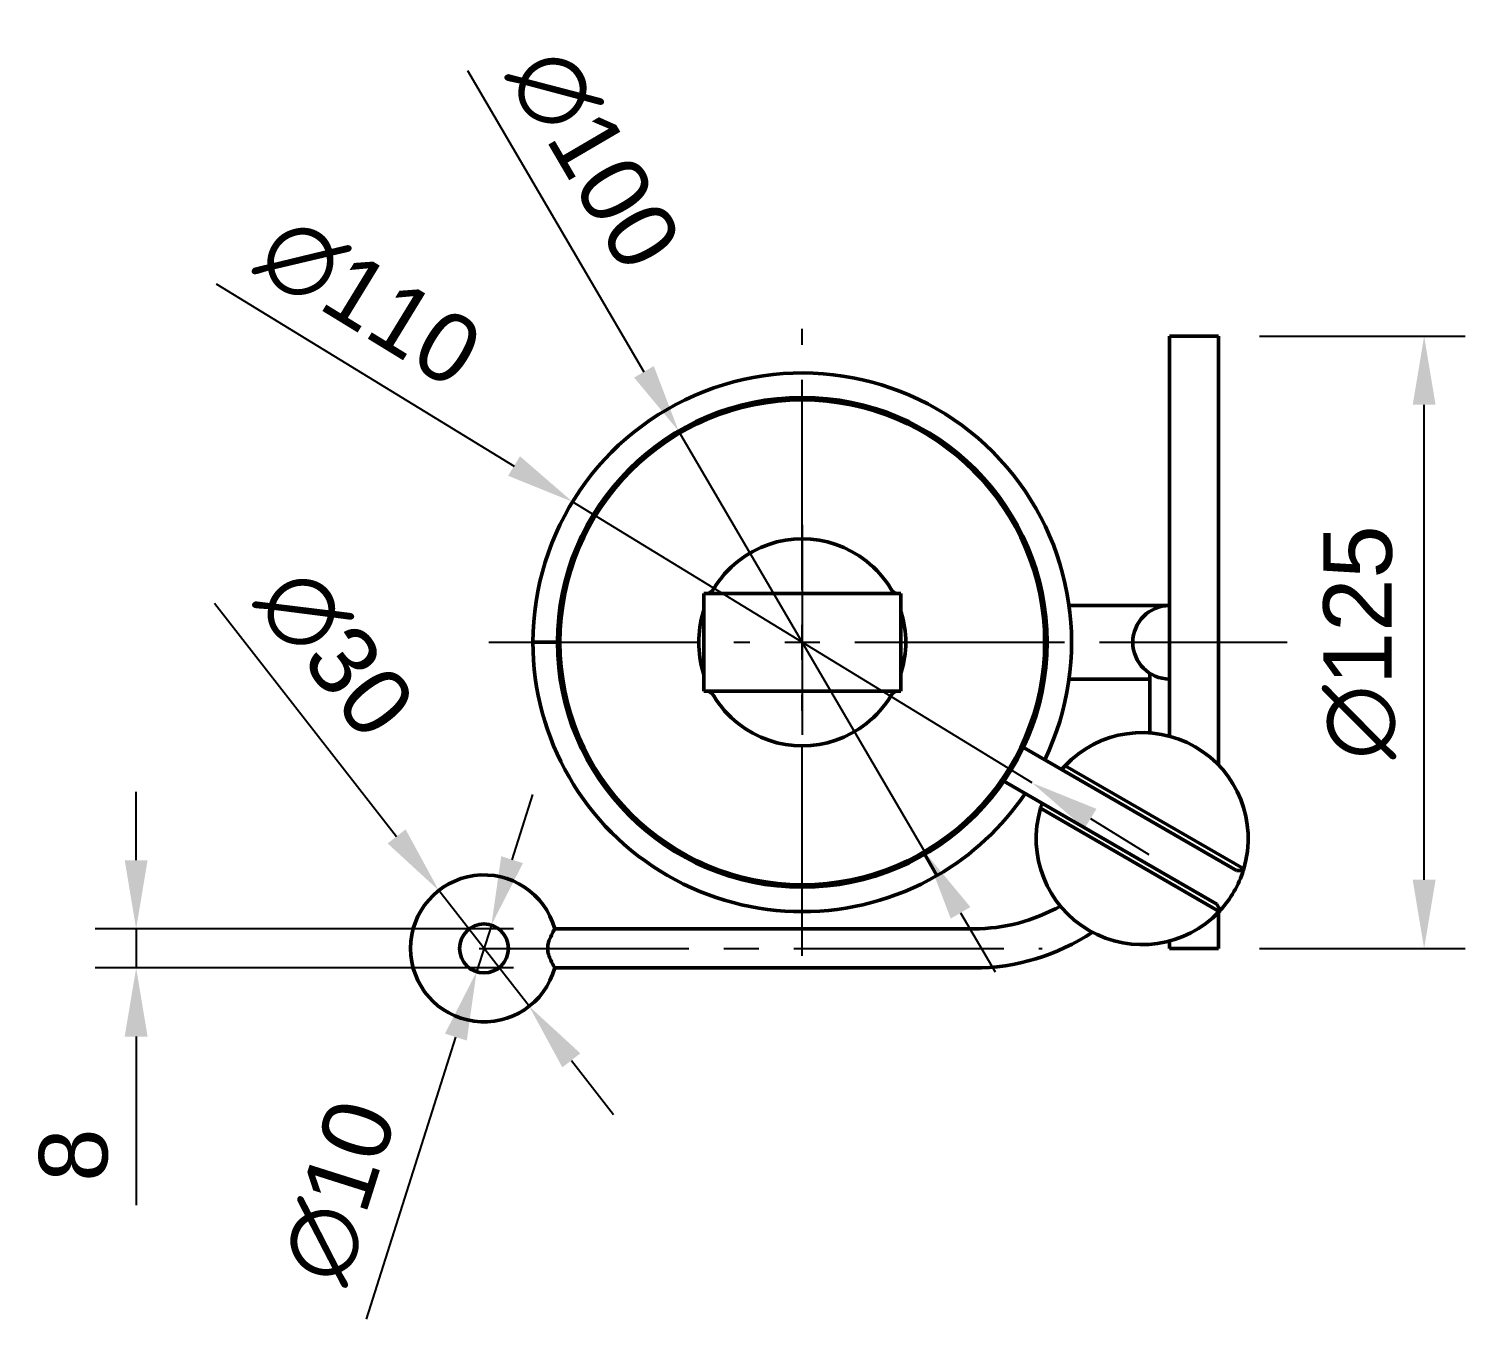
# Model space of a CAD drawing. Header units: millimetres. Extents: x 58 to 239, y 88 to 381.
# Drawn here: x 66.3 to 139.6, y 138.7 to 204.6 of the extents above; entities that cross this region are included whole.
import ezdxf

# ---------------------------------------------------------------- set-up
doc = ezdxf.new("R2010")
doc.units = ezdxf.units.MM
doc.header["$LTSCALE"] = 0.75
doc.linetypes.add('CENTER2', pattern=[28.575, 19.05, -3.175, 3.175, -3.175])
for name, color, linetype, lineweight in [('FD_Dimensions', 7, 'Continuous', 25), ('Smart Centers', 7, 'CENTER2', 25), ('Visible', 7, 'Continuous', 50)]:
    doc.layers.add(name, color=color, linetype=linetype, lineweight=lineweight)
doc.styles.get("Standard").update_dxf_attribs({"font": 'arial.ttf'})
doc.dimstyles.new('Dim-ISO-25', dxfattribs={"dimtxt": 3.5, "dimasz": 3.5, "dimexe": 2.1, "dimexo": 2.1, "dimgap": 1.4, "dimtad": 1, "dimzin": 12, "dimdsep": 46, "dimtxsty": 'Standard', "dimcen": 0, "dimazin": 3, "dimtp": 0.1, "dimtm": 0.1, "dimtfac": 0.714286, "dimtmove": 0, "dimatfit": 3, "dimfxl": 1, "dimtzin": 12, "dimarcsym": 0})

# ---------------------------------------------------------------- blocks, each defined once
blk = doc.blocks.new('*U14')
at = {"layer": 'Smart Centers', "color": 0, "ltscale": 0.75, "transparency": 16777216}
blk.add_line((-14.557, 0), (14.193, 0), dxfattribs=at)
blk = doc.blocks.new('*U15')
at = {"layer": 'Smart Centers', "color": 0, "ltscale": 0.75, "transparency": 16777216}
blk.add_line((-4.75, 0), (4.75, 0), dxfattribs=at)
blk = doc.blocks.new('*U16')
at = {"layer": 'Smart Centers', "color": 0, "ltscale": 0.75, "transparency": 16777216}
blk.add_line((0, 6), (0, -6), dxfattribs=at)
blk = doc.blocks.new('*U17')
at = {"layer": 'Smart Centers', "color": 0, "ltscale": 0.75, "transparency": 16777216}
for p, q in [((0, 2.679), (0, 16)), ((-16, 0), (-2.679, 0)), ((2.679, 0), (16, 0)), ((0, -16), (0, -2.679))]:
    blk.add_line(p, q, dxfattribs=at)
at = {"layer": 'Smart Centers', "color": 0, "linetype": 'Continuous', "ltscale": 0.75, "transparency": 16777216}
for p, q in [((0, -0.893), (0, 0.893)), ((-0.893, 0), (0.893, 0))]:
    blk.add_line(p, q, dxfattribs=at)
blk = doc.blocks.new('*U18')
at = {"layer": 'Smart Centers', "color": 0, "linetype": 'Continuous', "ltscale": 0.75, "transparency": 16777216}
for p, q in [((0, -0.893), (0, 0.893)), ((-0.893, 0), (0.893, 0))]:
    blk.add_line(p, q, dxfattribs=at)
blk = doc.blocks.new('*D43')
at = {"layer": 'Defpoints', "color": 0, "transparency": 16777216}
for p in [(94.055, 180.419), (117.516, 166.072)]:
    blk.add_point(p, dxfattribs=at)
at = {"layer": 'FD_Dimensions', "color": 0, "lineweight": -2, "transparency": 16777216}
for p, q in [((75.859, 191.546), (91.069, 182.245)), ((117.516, 166.072), (94.055, 180.419)), ((120.502, 164.246), (123.488, 162.421))]:
    blk.add_line(p, q, dxfattribs=at)
at = {"layer": 'FD_Dimensions', "color": 0, "transparency": 16777216}
for points in [[(91.373, 182.743), (90.765, 181.747), (94.055, 180.419)], [(120.806, 164.744), (120.198, 163.749), (117.516, 166.072)]]:
    blk.add_solid(points, dxfattribs=at)
at = {"layer": 'FD_Dimensions', "color": 0, "transparency": 16777216, "insert": (83.685, 190.611), "char_height": 3.5, "attachment_point": 5, "rotation": 328.55397}
blk.add_mtext('∅110', dxfattribs=at)
blk = doc.blocks.new('*D44')
at = {"layer": 'Defpoints', "color": 0, "transparency": 16777216}
for p in [(99.471, 184.033), (112.101, 162.458)]:
    blk.add_point(p, dxfattribs=at)
at = {"layer": 'FD_Dimensions', "color": 0, "lineweight": -2, "transparency": 16777216}
for p, q in [((88.695, 202.44), (97.702, 187.054)), ((112.101, 162.458), (99.471, 184.033)), ((113.869, 159.438), (115.637, 156.417))]:
    blk.add_line(p, q, dxfattribs=at)
at = {"layer": 'FD_Dimensions', "color": 0, "transparency": 16777216}
for points in [[(98.206, 187.348), (97.199, 186.759), (99.471, 184.033)], [(114.372, 159.732), (113.365, 159.143), (112.101, 162.458)]]:
    blk.add_solid(points, dxfattribs=at)
at = {"layer": 'FD_Dimensions', "color": 0, "transparency": 16777216, "insert": (95.15, 197.917), "char_height": 3.5, "attachment_point": 5, "rotation": 300.3444}
blk.add_mtext('∅100', dxfattribs=at)
blk = doc.blocks.new('*D45')
at = {"layer": 'Defpoints', "color": 0, "transparency": 16777216}
for p in [(127.036, 188.871), (137.536, 188.871), (127.036, 157.621)]:
    blk.add_point(p, dxfattribs=at)
at = {"layer": 'FD_Dimensions', "color": 0, "lineweight": -2, "transparency": 16777216}
for p, q in [((129.136, 188.871), (139.636, 188.871)), ((137.536, 161.121), (137.536, 185.371)), ((129.136, 157.621), (139.636, 157.621))]:
    blk.add_line(p, q, dxfattribs=at)
at = {"layer": 'FD_Dimensions', "color": 0, "transparency": 16777216}
for points in [[(136.952, 185.371), (138.119, 185.371), (137.536, 188.871)], [(136.952, 161.121), (138.119, 161.121), (137.536, 157.621)]]:
    blk.add_solid(points, dxfattribs=at)
at = {"layer": 'FD_Dimensions', "color": 0, "transparency": 16777216, "insert": (134.251, 173.246), "char_height": 3.5, "attachment_point": 5, "rotation": 90}
blk.add_mtext('∅125', dxfattribs=at)
blk = doc.blocks.new('*D46')
at = {"layer": 'Defpoints', "color": 0, "transparency": 16777216}
for p in [(89.913, 158.812), (89.158, 156.429)]:
    blk.add_point(p, dxfattribs=at)
at = {"layer": 'FD_Dimensions', "color": 0, "lineweight": -2, "transparency": 16777216}
for p, q in [((90.97, 162.149), (92.027, 165.485)), ((89.913, 158.812), (89.158, 156.429)), ((83.538, 138.688), (88.101, 153.093))]:
    blk.add_line(p, q, dxfattribs=at)
at = {"layer": 'FD_Dimensions', "color": 0, "transparency": 16777216}
for points in [[(90.414, 162.325), (91.526, 161.973), (89.913, 158.812)], [(87.545, 153.269), (88.657, 152.916), (89.158, 156.429)]]:
    blk.add_solid(points, dxfattribs=at)
at = {"layer": 'FD_Dimensions', "color": 0, "transparency": 16777216, "insert": (82.159, 145.214), "char_height": 3.5, "attachment_point": 5, "rotation": 72.42154}
blk.add_mtext('∅10', dxfattribs=at)
blk = doc.blocks.new('*D47')
at = {"layer": 'Defpoints', "color": 0, "transparency": 16777216}
for p in [(87.229, 160.577), (91.843, 154.664)]:
    blk.add_point(p, dxfattribs=at)
at = {"layer": 'FD_Dimensions', "color": 0, "lineweight": -2, "transparency": 16777216}
for p, q in [((75.78, 175.249), (85.076, 163.337)), ((91.843, 154.664), (87.229, 160.577)), ((93.996, 151.905), (96.149, 149.146))]:
    blk.add_line(p, q, dxfattribs=at)
at = {"layer": 'FD_Dimensions', "color": 0, "transparency": 16777216}
for points in [[(85.535, 163.695), (84.616, 162.978), (87.229, 160.577)], [(94.456, 152.264), (93.536, 151.546), (91.843, 154.664)]]:
    blk.add_solid(points, dxfattribs=at)
at = {"layer": 'FD_Dimensions', "color": 0, "transparency": 16777216, "insert": (81.941, 172.693), "char_height": 3.5, "attachment_point": 5, "rotation": 307.96476}
blk.add_mtext('∅30', dxfattribs=at)
blk = doc.blocks.new('*D48')
at = {"layer": 'Defpoints', "color": 0, "transparency": 16777216}
for p in [(93.15, 158.621), (71.776, 156.621), (93.15, 156.621)]:
    blk.add_point(p, dxfattribs=at)
at = {"layer": 'FD_Dimensions', "color": 0, "lineweight": -2, "transparency": 16777216}
for p, q in [((71.776, 162.121), (71.776, 165.621)), ((91.05, 158.621), (69.676, 158.621)), ((71.776, 158.621), (71.776, 156.621)), ((91.05, 156.621), (69.676, 156.621)), ((71.776, 153.121), (71.776, 144.514))]:
    blk.add_line(p, q, dxfattribs=at)
at = {"layer": 'FD_Dimensions', "color": 0, "transparency": 16777216}
for points in [[(71.192, 162.121), (72.359, 162.121), (71.776, 158.621)], [(71.192, 153.121), (72.359, 153.121), (71.776, 156.621)]]:
    blk.add_solid(points, dxfattribs=at)
at = {"layer": 'FD_Dimensions', "color": 0, "transparency": 16777216, "insert": (68.589, 147.068), "char_height": 3.5, "attachment_point": 5, "rotation": 90}
blk.add_mtext('8', dxfattribs=at)

msp = doc.modelspace()

# ---------------------------------------------------------------- linework, layer by layer
at = {"layer": 'Visible'}
for p, q in [((124.5356, 168.4557), (124.5356, 188.8707)), ((124.5356, 188.8707), (127.0356, 188.8707)), ((127.0356, 166.9841), (127.0356, 188.8707)), ((100.7525, 175.7457), (100.7525, 170.7457)), ((110.8187, 175.7457), (100.7525, 175.7457)), ((110.8187, 170.7457), (110.8187, 175.7457)), ((124.5356, 175.1207), (119.4072, 175.1207)), ((92.0356, 173.2457), (93.2856, 173.2457)), ((123.5356, 168.6242), (123.5356, 171.6596)), ((119.4072, 171.3707), (123.5356, 171.3707)), ((100.7525, 170.7457), (110.8187, 170.7457)), ((117.0762, 167.8818), (127.9528, 161.6022)), ((128.3261, 161.6754), (119.2045, 166.9417)), ((116.0762, 166.1497), (126.9528, 159.8701)), ((117.9545, 164.7766), (127.0761, 159.5103)), ((112.6606, 161.3379), (112.0356, 162.4204)), ((127.9528, 161.6022), (128.3036, 161.6022)), ((126.9528, 159.8701), (127.1282, 159.5663)), ((127.0356, 157.6207), (127.0356, 159.4679)), ((93.1498, 158.6207), (114.5356, 158.6207)), ((124.5356, 157.6207), (124.5356, 157.9963)), ((124.5356, 157.6207), (127.0356, 157.6207)), ((93.1498, 156.6207), (114.5356, 156.6207))]:
    msp.add_line(p, q, dxfattribs=at)
for centre, radius in [((105.7856, 173.2457), 12.5), ((89.5356, 157.6207), 1.25)]:
    msp.add_circle(centre, radius, dxfattribs=at)
at = {"layer": 'Visible', "extrusion": (0, 0, -1)}
msp.add_circle((-105.7856, 173.2457), 12.375, dxfattribs=at)
at = {"layer": 'Visible'}
for centre, radius, start, end in [((105.7856, 173.2458), 13.7499, 334.170336, 180.000403), ((124.5356, 173.2457), 1.875, 90, 270), ((123.1403, 163.226), 5.4127, 136.647574, 139.353321), ((105.8086, 173.2176), 13.7142, 299.975753, 325.87277), ((123.1403, 163.226), 5.4127, 160.646679, 163.352426), ((123.1403, 163.226), 5.4127, 317.457603, 342.542397), ((123.1403, 163.226), 5.4127, 342.542397, 343.352426), ((114.5356, 167.6207), 9, 270, 299.463491), ((123.1403, 163.226), 5.4127, 316.647574, 317.457603)]:
    msp.add_arc(centre, radius, start, end, dxfattribs=at)
at = {"layer": 'Visible', "extrusion": (0, 0, -1)}
for centre, radius, start, end in [((-105.7856, 173.2457), 5.2831, 51.717789, 128.282211), ((-105.7856, 173.2457), 5.2831, 31.104211, 51.717789), ((-105.7856, 173.2457), 5.2831, 128.282211, 148.895789), ((-105.7856, 173.2457), 5.2831, 343.017364, 16.982636), ((-105.7856, 173.2457), 5.2831, 163.017364, 196.982636), ((-105.7856, 173.2457), 13.75, 240, 0), ((-105.7856, 173.2457), 5.2831, 308.282211, 328.895789), ((-105.7856, 173.2457), 5.2831, 211.104211, 231.717789), ((-105.7856, 173.2457), 5.2831, 231.717789, 308.282211), ((-123.1403, 163.226), 5.4127, 43.352426, 196.647574), ((-123.1403, 163.226), 5.4127, 223.352426, 16.647574), ((-89.5356, 157.6207), 3.75, 195.466006, 164.533986), ((-114.5356, 167.6207), 11, 236.527105, 270)]:
    msp.add_arc(centre, radius, start, end, dxfattribs=at)
at = {"layer": 'Visible'}
for points in [[(100.8972, 175.7457), (101.053, 175.7457), (101.1734, 175.828), (101.2621, 175.9749)], [(110.3092, 175.9749), (110.3979, 175.828), (110.5183, 175.7457), (110.674, 175.7457)], [(100.7329, 174.7888), (100.7457, 174.8308), (100.7525, 174.8746), (100.7525, 174.9206)], [(110.8187, 174.9206), (110.8187, 174.8746), (110.8256, 174.8308), (110.8384, 174.7888)], [(100.7525, 171.5708), (100.7525, 171.6168), (100.7457, 171.6606), (100.7329, 171.7026)], [(110.8384, 171.7026), (110.8256, 171.6606), (110.8187, 171.6168), (110.8187, 171.5708)], [(101.2621, 170.5165), (101.1734, 170.6634), (101.053, 170.7457), (100.8972, 170.7457)], [(110.674, 170.7457), (110.5183, 170.7457), (110.3979, 170.6634), (110.3092, 170.5165)]]:
    msp.add_open_spline(points, degree=3, dxfattribs=at)
for points, knots in [([(92.7856, 157.6207), (92.7856, 157.6983), (92.7951, 157.7739), (92.8343, 157.9515), (92.87, 158.0493), (92.9516, 158.2433), (93.0013, 158.3423), (93.0795, 158.4926), (93.1087, 158.5458), (93.1421, 158.6068), (93.1498, 158.6207), (93.1498, 158.6207)], [-2.48014997, -2.48014997, -2.48014997, -2.48014997, -2.38705743, -2.38705743, -2.25558858, -2.25558858, -2.09824732, -2.09824732, -1.96576627, -1.96576627, -1.8593631, -1.8593631, -1.8593631, -1.8593631]), ([(93.1498, 156.6207), (93.1498, 156.6207), (93.1447, 156.63), (93.1185, 156.6776), (93.0903, 156.7289), (93.0109, 156.88), (92.9587, 156.9826), (92.8738, 157.182), (92.8371, 157.2806), (92.7958, 157.4618), (92.7856, 157.5402), (92.7856, 157.6207)], [-0.6225868, -0.6225868, -0.6225868, -0.6225868, -0.53530358, -0.53530358, -0.39595423, -0.39595423, -0.22996753, -0.22996753, -0.09662213, -0.09662213, 0, 0, 0, 0])]:
    msp.add_open_spline(points, degree=3, knots=knots, dxfattribs=at)

# ---------------------------------------------------------------- block references
at = {"layer": 'Smart Centers', "ltscale": 0.75}
for name, p in [('*U17', (105.7856, 173.2457)), ('*U16', (105.7856, 173.2457)), ('*U18', (124.5356, 173.2457)), ('*U15', (125.7856, 173.2457)), ('*U14', (103.8427, 157.6207))]:
    msp.add_blockref(name, p, dxfattribs=at)

# ---------------------------------------------------------------- dimensions: what is measured, and where the dimension line sits
at = {"layer": 'FD_Dimensions'}
for p1, p2, override, picture, middle in [((112.1006, 162.4582), (99.4707, 184.0333), {"dimlfac": 4, "dimclrd": 0, "dimclre": 0}, '*D44', (92.3148, 196.2573)), ((117.5162, 166.0724), (94.0551, 180.419), {"dimlfac": 4, "dimclrd": 0, "dimclre": 0}, '*D43', (81.9709, 187.8086)), ((91.8425, 154.6642), (87.2287, 160.5772), {"dimlfac": 4}, '*D47', (79.3515, 170.6724))]:
    dim = msp.add_diameter_dim_2p(p1=p1, p2=p2, dimstyle='Dim-ISO-25', override=override, dxfattribs=at)
    dim.commit()
    dim.dimension.update_dxf_attribs({"geometry": picture, "text_midpoint": middle, "dimtype": 163})
dim = msp.add_aligned_dim(p1=(127.0356, 157.6207), p2=(127.0356, 188.8707), distance=-10.5, text='∅<>', dimstyle='Dim-ISO-25', override={"dimlfac": 4, "dimclrd": 0, "dimclre": 0}, dxfattribs=at)
dim.commit()
dim.dimension.update_dxf_attribs({"geometry": '*D45', "text_midpoint": (134.2507, 173.2457)})
dim = msp.add_linear_dim(base=(71.7756, 156.6207), p1=(93.1498, 158.6207), p2=(93.1498, 156.6207), angle=90, dimstyle='Dim-ISO-25', override={"dimlfac": 4, "dimclrd": 0, "dimclre": 0}, dxfattribs=at)
dim.commit()
dim.dimension.update_dxf_attribs({"geometry": '*D48', "text_midpoint": (68.5886, 147.0676)})
dim = msp.add_diameter_dim_2p(p1=(89.9131, 158.8123), p2=(89.1581, 156.4291), dimstyle='Dim-ISO-25', override={"dimlfac": 4}, dxfattribs=at)
dim.commit()
dim.dimension.update_dxf_attribs({"geometry": '*D46', "text_midpoint": (82.1594, 145.2142)})

doc.saveas('drawing.dxf')
